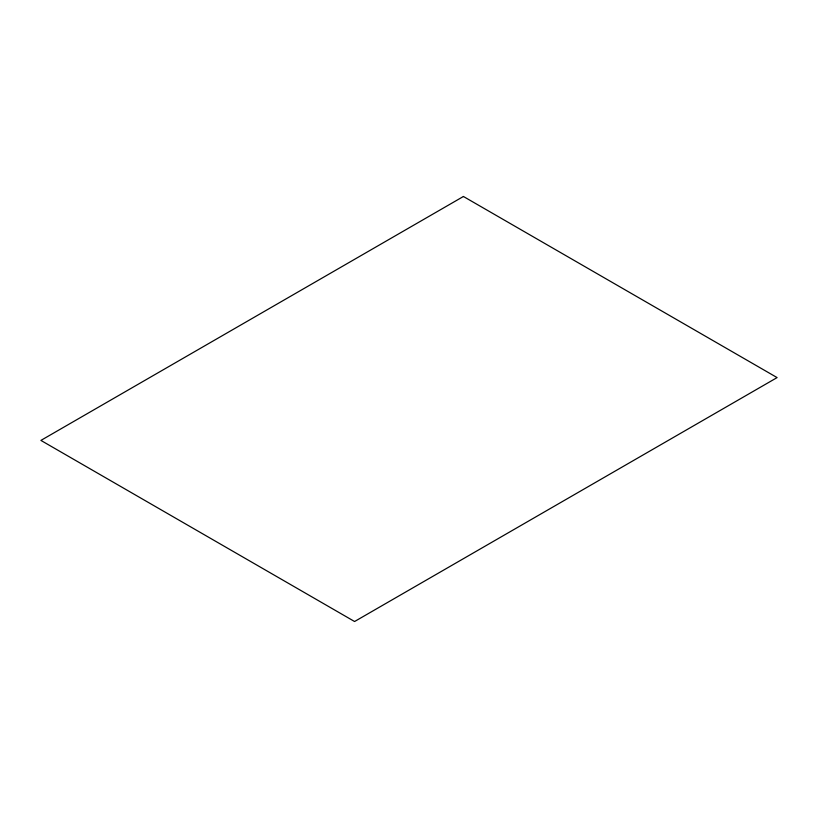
<?xml version="1.0" encoding="UTF-8"?>
<svg xmlns="http://www.w3.org/2000/svg" width="818" height="818" viewBox="0 0 818 818"><rect width="100%" height="100%" fill="white"/><g stroke="black" fill="none" stroke-linecap="round" stroke-linejoin="round"><path stroke-width="1.23" d="M463.417 196.484L40.9 440.411L354.583 621.516L777.1 377.589L463.417 196.484"/></g></svg>
